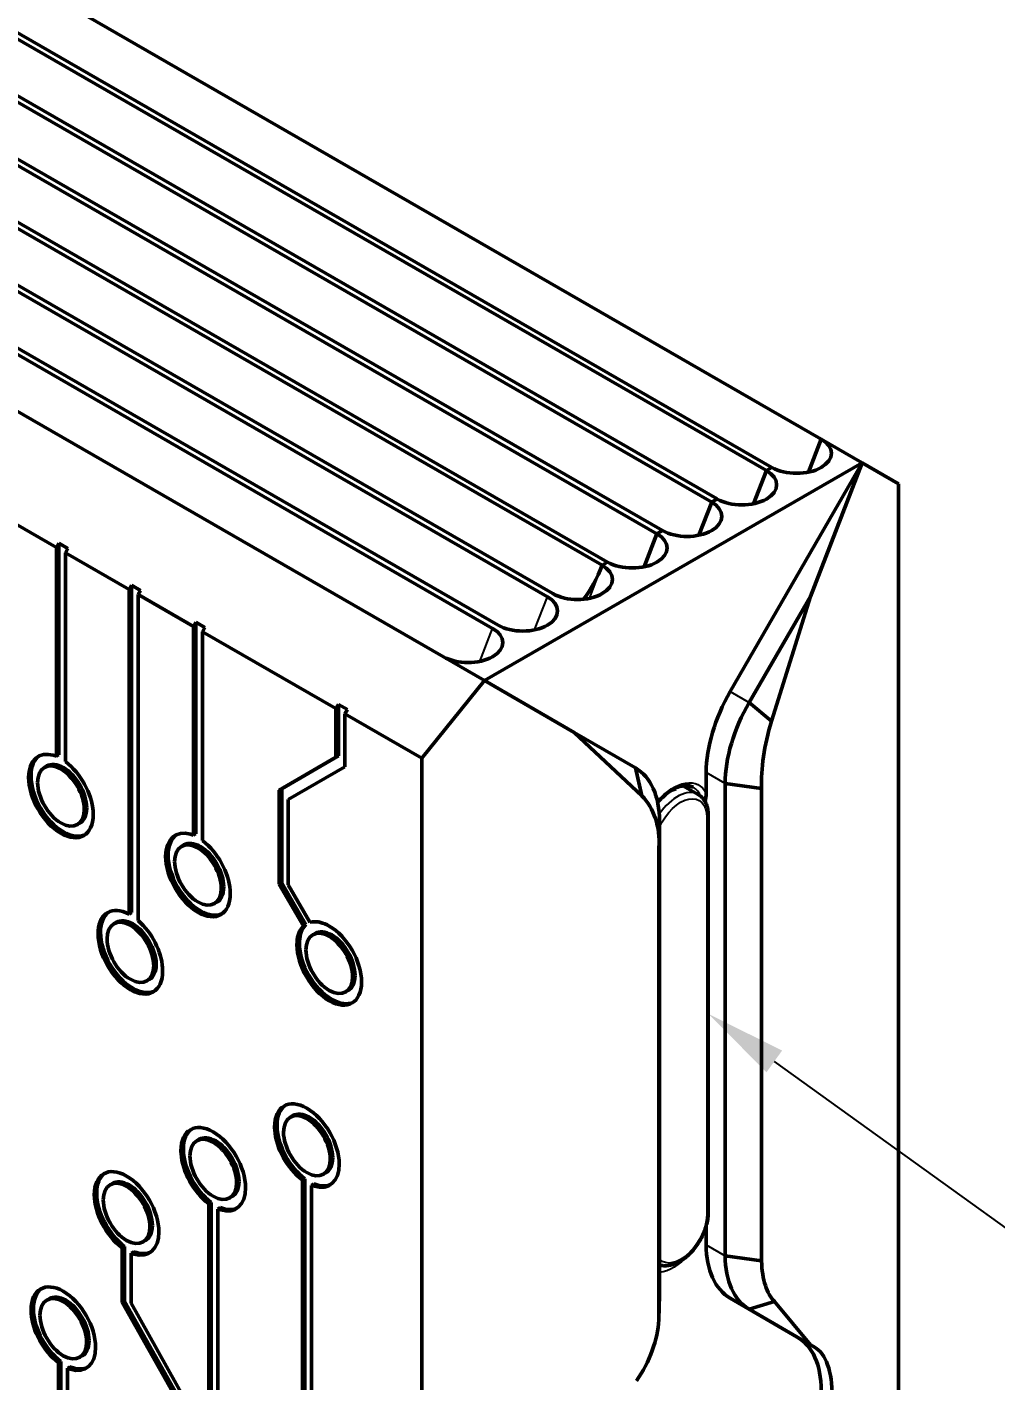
# Model space of a CAD drawing. Header units: millimetres. Extents: x 0 to 420, y 0 to 297.
# Drawn here: x 214.7 to 256.4, y 189.8 to 248 of the extents above; entities that cross this region are included whole.
import ezdxf
from ezdxf import colors
from ezdxf.entities.mleader import LeaderData, LeaderLine
from ezdxf.math import Vec2, Vec3

# ---------------------------------------------------------------- set-up
doc = ezdxf.new("R2010")
doc.units = ezdxf.units.MM
doc.header["$LTSCALE"] = 0.75
for name, color, linetype, lineweight in [('Annotations', 7, 'Continuous', 25), ('Visible', 7, 'Continuous', 50), ('Visible Narrow', 7, 'Continuous', 25)]:
    doc.layers.add(name, color=color, linetype=linetype, lineweight=lineweight)
doc.styles.get("Standard").update_dxf_attribs({"font": 'arial.ttf'})

msp = doc.modelspace()

# ---------------------------------------------------------------- linework, layer by layer
at = {"layer": 'Visible', "extrusion": (0.707107, -0.407196, 0.578093)}
for p, q in [((248.87, 230.311, 45.796), (183.662, 267.862, -7.515)), ((246.513, 228.954, 47.723), (181.305, 266.505, -5.588)), ((181.54, 266.64, -5.78), (246.749, 229.089, 47.53)), ((244.156, 227.596, 49.65), (178.948, 265.147, -3.661)), ((179.183, 265.283, -3.854), (244.392, 227.732, 49.457)), ((176.826, 263.926, -1.927), (242.035, 226.375, 51.384)), ((241.799, 226.239, 51.577), (176.591, 263.79, -1.734)), ((239.442, 224.882, 53.504), (174.234, 262.433, 0.193)), ((174.469, 262.568, 0), (239.678, 225.017, 53.311)), ((237.085, 223.524, 55.431), (171.877, 261.075, 2.12)), ((172.112, 261.211, 1.927), (237.321, 223.66, 55.238)), ((169.755, 259.854, 3.854), (234.964, 222.303, 57.165)), ((234.728, 222.167, 57.358), (169.52, 259.718, 4.047)), ((167.398, 258.496, 5.781), (232.607, 220.945, 59.092)), ((248.318, 228.887, 45.469), (248.87, 230.311, 45.796)), ((248.318, 228.887, 45.469), (248.87, 230.311, 45.796)), ((250.638, 229.293, 47.241), (248.87, 230.311, 45.796)), ((250.638, 229.293, 47.241), (234.374, 219.927, 60.538)), ((244.956, 219.451, 47.259), (250.638, 229.293, 47.241)), ((245.961, 227.53, 47.396), (246.513, 228.954, 47.723)), ((245.961, 227.53, 47.396), (246.513, 228.954, 47.723)), ((246.749, 229.089, 47.53), (246.513, 228.954, 47.723)), ((246.749, 229.089, 47.53), (246.513, 228.954, 47.723)), ((250.638, 229.293, 47.241), (248.406, 223.543, 47.919)), ((252.191, 228.389, 43.315), (250.638, 229.293, 47.241)), ((252.191, 174.022, 5.02), (252.191, 228.389, 43.315)), ((243.604, 226.173, 49.323), (244.156, 227.596, 49.65)), ((243.604, 226.173, 49.323), (244.156, 227.596, 49.65)), ((244.392, 227.732, 49.457), (244.156, 227.596, 49.65)), ((244.392, 227.732, 49.457), (244.156, 227.596, 49.65)), ((215.951, 225.641, 47.216), (213.427, 227.095, 45.153)), ((241.247, 224.815, 51.25), (241.799, 226.239, 51.577)), ((241.247, 224.815, 51.25), (241.799, 226.239, 51.577)), ((242.035, 226.375, 51.384), (241.799, 226.239, 51.577)), ((242.035, 226.375, 51.384), (241.799, 226.239, 51.577)), ((216.057, 225.825, 47.216), (215.951, 225.641, 47.216)), ((215.951, 225.641, 47.216), (215.951, 216.666, 40.895)), ((216.443, 225.602, 47.532), (216.057, 225.825, 47.216)), ((216.057, 225.825, 47.216), (216.057, 216.727, 40.808)), ((216.337, 225.418, 47.532), (216.443, 225.602, 47.532)), ((219.081, 223.839, 49.775), (216.337, 225.418, 47.532)), ((216.337, 216.443, 41.211), (216.337, 225.418, 47.532)), ((239.678, 225.017, 53.311), (239.442, 224.882, 53.504)), ((239.678, 225.017, 53.311), (239.442, 224.882, 53.504)), ((219.187, 224.022, 49.775), (219.081, 223.839, 49.775)), ((219.081, 223.839, 49.775), (219.081, 209.875, 39.939)), ((219.574, 223.8, 50.091), (219.187, 224.022, 49.775)), ((219.187, 224.022, 49.775), (219.187, 209.936, 39.853)), ((219.467, 223.616, 50.091), (219.574, 223.8, 50.091)), ((221.852, 222.243, 52.04), (219.467, 223.616, 50.091)), ((219.467, 209.604, 40.221), (219.467, 223.616, 50.091)), ((245.773, 218.981, 47.927), (248.406, 223.543, 47.919)), ((248.406, 223.543, 47.919), (246.724, 218.17, 47.699)), ((221.958, 222.427, 52.04), (221.852, 222.243, 52.04)), ((221.852, 222.243, 52.04), (221.852, 213.268, 45.719)), ((222.344, 222.204, 52.356), (221.958, 222.427, 52.04)), ((221.958, 222.427, 52.04), (221.958, 213.329, 45.632)), ((222.238, 222.021, 52.356), (222.344, 222.204, 52.356)), ((227.982, 218.713, 57.052), (222.238, 222.021, 52.356)), ((222.238, 213.046, 46.034), (222.238, 222.021, 52.356)), ((232.607, 220.945, 59.092), (234.374, 219.927, 60.538)), ((234.374, 219.927, 60.538), (231.685, 216.58, 60.08)), ((238.24, 217.688, 56.231), (234.374, 219.927, 60.538)), ((228.088, 218.896, 57.052), (227.982, 218.713, 57.052)), ((227.982, 218.713, 57.052), (227.982, 216.622, 55.58)), ((228.474, 218.674, 57.368), (228.088, 218.896, 57.052)), ((228.088, 218.896, 57.052), (228.088, 216.683, 55.493)), ((228.368, 218.49, 57.368), (228.474, 218.674, 57.368)), ((231.685, 216.58, 60.08), (228.368, 218.49, 57.368)), ((228.368, 216.214, 55.765), (228.368, 218.49, 57.368)), ((245.773, 218.981, 47.927), (246.724, 218.17, 47.699)), ((241.153, 214.962, 52.253), (238.24, 217.688, 56.231)), ((238.24, 217.688, 56.231), (240.873, 216.16, 51.933)), ((215.951, 216.666, 40.895), (215.817, 216.705, 40.759)), ((216.057, 216.727, 40.808), (215.951, 216.666, 40.895)), ((228.088, 216.683, 55.493), (225.649, 215.268, 51.513)), ((228.088, 216.683, 55.493), (227.982, 216.622, 55.58)), ((215.542, 216.246, 39.839), (215.436, 216.184, 39.926)), ((216.471, 216.329, 41.293), (216.337, 216.443, 41.211)), ((227.982, 216.622, 55.58), (225.543, 215.207, 51.599)), ((225.929, 214.799, 51.785), (228.368, 216.214, 55.765)), ((231.685, 162.214, 21.785), (231.685, 216.58, 60.08)), ((241.153, 214.962, 52.253), (240.873, 216.16, 51.933)), ((243.92, 215.079, 45.446), (243.92, 215.965, 46.07)), ((225.649, 215.268, 51.513), (225.543, 215.207, 51.599)), ((225.543, 215.207, 51.599), (225.543, 215.205, 51.598)), ((225.543, 215.205, 51.598), (225.543, 211.163, 48.751)), ((225.649, 215.268, 51.513), (225.649, 211.224, 48.665)), ((243.578, 215.016, 46.245), (242.921, 215.394, 45.708)), ((244.737, 195.172, 32.423), (244.737, 215.494, 46.738)), ((244.737, 215.494, 46.738), (246.301, 215.277, 46.556)), ((246.301, 215.277, 46.556), (246.301, 194.954, 32.241)), ((225.929, 211.126, 49.197), (225.929, 214.799, 51.785)), ((216.958, 213.787, 39.839), (216.852, 213.726, 39.926)), ((241.9, 213.424, 49.485), (241.909, 213.865, 49.05)), ((241.909, 213.865, 49.05), (241.909, 193.543, 34.735)), ((244.011, 214.107, 45.32), (244.011, 197.055, 33.309)), ((221.852, 213.268, 45.719), (221.718, 213.307, 45.583)), ((221.958, 213.329, 45.632), (221.852, 213.268, 45.719)), ((221.443, 212.848, 44.663), (221.337, 212.787, 44.75)), ((222.371, 212.931, 46.117), (222.238, 213.046, 46.034)), ((241.885, 192.411, 35.851), (241.885, 212.733, 50.166)), ((225.649, 211.224, 48.665), (225.543, 211.163, 48.751)), ((225.543, 211.163, 48.751), (226.581, 209.365, 48.755)), ((225.649, 211.224, 48.665), (226.687, 209.427, 48.668)), ((226.854, 209.524, 49.201), (225.929, 211.126, 49.197)), ((222.859, 210.389, 44.663), (222.753, 210.328, 44.75)), ((219.081, 209.875, 39.939), (218.932, 209.935, 39.8)), ((219.187, 209.936, 39.853), (219.081, 209.875, 39.939)), ((218.532, 209.519, 38.759), (218.426, 209.458, 38.845)), ((219.585, 209.489, 40.285), (219.467, 209.604, 40.221)), ((226.581, 209.365, 48.755), (226.509, 209.271, 48.6)), ((226.687, 209.427, 48.668), (226.581, 209.365, 48.755)), ((226.687, 209.427, 48.668), (226.615, 209.332, 48.513)), ((226.971, 209.54, 49.355), (226.854, 209.524, 49.201)), ((227.093, 209.043, 48.894), (226.987, 208.981, 48.98)), ((219.948, 207.061, 38.759), (219.842, 207, 38.846)), ((228.509, 206.584, 48.894), (228.402, 206.523, 48.981)), ((226.13, 201.202, 42.194), (226.024, 201.141, 42.281)), ((222.1, 200.184, 36.547), (221.994, 200.122, 36.633)), ((227.546, 198.744, 42.194), (227.44, 198.683, 42.281)), ((218.37, 198.287, 30.648), (218.264, 198.226, 30.735)), ((226.405, 198.539, 40.914), (226.539, 198.424, 40.997)), ((226.511, 198.6, 40.827), (226.645, 198.485, 40.91)), ((226.645, 198.485, 40.91), (226.539, 198.424, 40.997)), ((226.539, 198.424, 40.997), (226.539, 165.177, 17.578)), ((226.645, 198.485, 40.91), (226.645, 165.115, 17.405)), ((227.032, 198.262, 41.226), (226.926, 198.201, 41.313)), ((226.926, 198.201, 41.313), (227.059, 198.162, 41.448)), ((226.926, 164.954, 17.894), (226.926, 198.201, 41.313)), ((227.032, 198.262, 41.226), (227.165, 198.223, 41.361)), ((222.376, 197.52, 35.267), (222.509, 197.405, 35.349)), ((222.482, 197.581, 35.18), (222.615, 197.466, 35.263)), ((222.615, 197.466, 35.263), (222.509, 197.405, 35.349)), ((222.615, 197.466, 35.263), (222.615, 187.206, 28.036)), ((223.516, 197.725, 36.547), (223.41, 197.664, 36.634)), ((222.509, 197.405, 35.349), (222.509, 187.145, 28.122)), ((223.001, 197.244, 35.578), (222.895, 197.183, 35.665)), ((222.895, 197.183, 35.665), (223.029, 197.143, 35.801)), ((222.895, 167.275, 14.599), (222.895, 197.183, 35.665)), ((223.001, 197.244, 35.578), (223.135, 197.205, 35.714)), ((243.92, 195.642, 31.755), (243.92, 196.46, 32.331)), ((219.785, 195.828, 30.648), (219.679, 195.767, 30.734)), ((218.884, 195.578, 29.369), (218.778, 195.517, 29.456)), ((218.778, 195.517, 29.456), (218.778, 193.163, 27.798)), ((218.884, 195.578, 29.369), (218.884, 193.224, 27.711)), ((219.271, 195.347, 29.68), (219.165, 195.286, 29.766)), ((219.165, 195.286, 29.766), (219.298, 195.247, 29.902)), ((219.165, 193.139, 28.254), (219.165, 195.286, 29.766)), ((219.271, 195.347, 29.68), (219.404, 195.308, 29.815)), ((244.737, 195.172, 32.423), (246.301, 194.954, 32.241)), ((241.885, 192.411, 35.851), (241.909, 193.543, 34.735)), ((215.647, 193.326, 23.824), (215.541, 193.265, 23.91)), ((218.884, 193.224, 27.711), (218.778, 193.163, 27.798)), ((218.778, 193.163, 27.798), (222.509, 186.551, 27.704)), ((218.884, 193.224, 27.711), (222.615, 186.612, 27.617)), ((222.509, 187.145, 28.122), (219.165, 193.139, 28.254)), ((247.835, 191.677, 24.175), (244.956, 193.348, 28.873)), ((245.773, 192.878, 29.54), (246.857, 193.206, 29.833)), ((248.406, 191.349, 25.243), (245.773, 192.878, 29.54)), ((246.857, 193.206, 29.833), (248.406, 191.349, 25.243)), ((248.406, 191.349, 25.243), (248.586, 191.245, 24.789)), ((215.908, 190.676, 22.535), (216.04, 190.561, 22.615)), ((216.014, 190.737, 22.449), (216.146, 190.622, 22.529)), ((216.146, 190.622, 22.529), (216.04, 190.561, 22.615)), ((216.04, 190.561, 22.615), (216.04, 182.215, 16.737)), ((216.146, 190.622, 22.529), (216.146, 182.276, 16.65)), ((217.063, 190.868, 23.824), (216.957, 190.807, 23.91)), ((216.532, 190.392, 22.84), (216.426, 190.331, 22.927)), ((216.426, 190.331, 22.927), (216.562, 190.289, 23.063)), ((216.426, 181.804, 16.92), (216.426, 190.331, 22.927)), ((216.532, 190.392, 22.84), (216.668, 190.351, 22.976))]:
    msp.add_line(p, q, dxfattribs=at)
at = {"layer": 'Visible', "extrusion": (6e-16, 0.817547, 0.575862)}
for centre in [(-247.809, -94.126, 214.662), (-245.452, -91.769, 214.662), (-243.095, -89.412, 214.662), (-240.738, -87.055, 214.662), (-238.381, -84.698, 214.662), (-236.024, -82.341, 214.662), (-233.667, -79.984, 214.662)]:
    msp.add_arc(centre, 1.5, 45, 225, dxfattribs=at)
at = {"layer": 'Visible', "extrusion": (-0.707107, 0.407196, -0.578093)}
for centre, start, end in [((-312.404, -25.843, -111.171), 45.11079, 90.11079), ((-294.793, -43.387, -111.171), 0.11079, 45.11079)]:
    msp.add_arc(centre, 5, start, end, dxfattribs=at)
at = {"layer": 'Visible', "extrusion": (0.707107, -0.407196, 0.578093)}
for centre, start, end in [((312.404, -25.843, 112.326), 89.88921, 134.88921), ((302.524, -15.925, 112.326), 314.88921, 359.88921), ((294.793, -43.387, 112.326), 134.88921, 179.88921), ((284.913, -33.468, 112.326), 313.11595, 314.88921), ((284.782, -49.125, 111.171), 314.88921, 359.88921)]:
    msp.add_arc(centre, 5, start, end, dxfattribs=at)
at = {"layer": 'Visible', "extrusion": (-0.612372, 0.056132, 0.788574)}
msp.add_ellipse((238.381, 225.492, 52.637), major_axis=(1.061, 2.735, 0.629), ratio=0.5, start_param=4.099636, end_param=4.712389, dxfattribs=at)
msp.add_ellipse((238.381, 225.492, 52.637), major_axis=(1.061, 2.735, 0.629), ratio=0.5, start_param=4.099636, end_param=4.712389, dxfattribs=at)
at = {"layer": 'Visible', "extrusion": (-0.707107, -0.407196, 0.578093)}
for centre, major_axis, ratio, start_param, end_param in [((227.94, 207.563, 49.148), (1.619, -1.229, 1.115), 0.914567, 2.779714, 3.285562), ((228.046, 207.624, 49.061), (1.619, -1.229, 1.115), 0.914567, 2.779714, 3.285562), ((227.713, 207.557, 48.865), (-0.156, 1.875, 1.13), 0.940502, -0.09451, 0.425667)]:
    msp.add_ellipse(centre, major_axis=major_axis, ratio=ratio, start_param=start_param, end_param=end_param, dxfattribs=at)
at = {"layer": 'Visible', "extrusion": (-0.866025, 0.287931, -0.408774)}
msp.add_ellipse((246.756, 186.529, 25.344), major_axis=(-2.588, -2.582, 3.665), ratio=0.965926, start_param=2.356194, end_param=3.141593, dxfattribs=at)
at = {"layer": 'Visible', "extrusion": (0.866025, -0.287931, 0.408774)}
for points, knots in [([(246.724, 218.17, 47.699), (246.573, 217.656, 47.657), (246.458, 217.142, 47.537), (246.314, 216.157, 47.148), (246.286, 215.695, 46.884), (246.301, 215.277, 46.556)], [-0.3206293, -0.3206293, -0.3206293, -0.3206293, -0.1594267, -0.1594267, 0, 0, 0, 0]), ([(246.301, 194.954, 32.241), (246.317, 194.549, 31.923), (246.373, 194.193, 31.553), (246.563, 193.602, 30.733), (246.695, 193.37, 30.292), (246.857, 193.206, 29.833)], [-0.3086168, -0.3086168, -0.3086168, -0.3086168, -0.1540455, -0.1540455, 0, 0, 0, 0])]:
    msp.add_open_spline(points, degree=3, knots=knots, dxfattribs=at)
at = {"layer": 'Visible', "extrusion": (-0.707107, -0.407196, 0.578093)}
for points in [[(215.817, 216.705, 40.759), (215.201, 216.887, 40.133), (214.753, 216.49, 39.306), (214.753, 215.756, 38.789)], [(215.222, 216.684, 39.756), (214.996, 216.525, 39.368), (214.859, 216.223, 38.988), (214.859, 215.818, 38.702)], [(216.144, 216.116, 40.744), (215.592, 216.434, 40.293), (215.14, 216.172, 39.555), (215.14, 215.534, 39.105)], [(216.25, 216.178, 40.657), (215.975, 216.336, 40.432), (215.724, 216.35, 40.135), (215.542, 216.246, 39.839)], [(214.753, 215.756, 38.789), (214.753, 214.868, 38.163), (215.376, 213.79, 38.165), (216.144, 213.348, 38.794)], [(214.859, 215.818, 38.702), (214.859, 214.929, 38.077), (215.482, 213.851, 38.079), (216.25, 213.409, 38.707)], [(215.14, 215.534, 39.105), (215.14, 214.895, 38.655), (215.592, 214.112, 38.657), (216.144, 213.794, 39.108)], [(221.718, 213.307, 45.583), (221.102, 213.489, 44.957), (220.654, 213.092, 44.13), (220.654, 212.358, 43.613)], [(221.122, 213.286, 44.58), (220.897, 213.127, 44.192), (220.76, 212.825, 43.812), (220.76, 212.419, 43.527)], [(222.045, 212.719, 45.568), (221.493, 213.036, 45.117), (221.04, 212.774, 44.379), (221.04, 212.136, 43.929)], [(222.151, 212.78, 45.481), (221.875, 212.938, 45.256), (221.625, 212.952, 44.96), (221.443, 212.848, 44.663)], [(220.654, 212.358, 43.613), (220.654, 211.47, 42.987), (221.276, 210.392, 42.989), (222.045, 209.95, 43.618)], [(220.76, 212.419, 43.527), (220.76, 211.531, 42.901), (221.382, 210.454, 42.903), (222.151, 210.011, 43.531)], [(221.04, 212.136, 43.929), (221.04, 211.497, 43.479), (221.493, 210.714, 43.481), (222.045, 210.396, 43.932)], [(218.932, 209.935, 39.8), (218.252, 210.211, 39.163), (217.744, 209.826, 38.27), (217.744, 209.03, 37.709)], [(218.208, 209.96, 38.672), (217.985, 209.802, 38.288), (217.85, 209.501, 37.911), (217.85, 209.091, 37.622)], [(219.134, 209.39, 39.663), (218.582, 209.708, 39.212), (218.13, 209.446, 38.474), (218.13, 208.808, 38.025)], [(219.24, 209.451, 39.577), (218.965, 209.61, 39.352), (218.714, 209.624, 39.055), (218.532, 209.519, 38.759)], [(227.695, 208.913, 49.799), (227.143, 209.231, 49.347), (226.69, 208.969, 48.609), (226.69, 208.331, 48.16)], [(227.801, 208.974, 49.712), (227.525, 209.133, 49.487), (227.275, 209.147, 49.19), (227.093, 209.043, 48.894)], [(217.744, 209.03, 37.709), (217.744, 208.142, 37.083), (218.366, 207.064, 37.085), (219.134, 206.622, 37.713)], [(217.85, 209.091, 37.622), (217.85, 208.203, 36.996), (218.472, 207.125, 36.998), (219.24, 206.683, 37.627)], [(218.13, 208.808, 38.025), (218.13, 208.169, 37.575), (218.582, 207.386, 37.576), (219.134, 207.068, 38.028)], [(226.304, 208.553, 47.844), (226.304, 207.665, 47.218), (226.926, 206.587, 47.22), (227.695, 206.144, 47.848)], [(226.41, 208.614, 47.757), (226.41, 207.726, 47.131), (227.032, 206.648, 47.133), (227.801, 206.206, 47.762)], [(226.69, 208.331, 48.16), (226.69, 207.693, 47.71), (227.143, 206.909, 47.711), (227.695, 206.591, 48.163)], [(226.732, 201.52, 43.414), (225.963, 201.963, 42.785), (225.342, 201.601, 41.77), (225.342, 200.713, 41.144)], [(225.805, 201.645, 42.109), (225.583, 201.488, 41.726), (225.448, 201.188, 41.35), (225.448, 200.774, 41.058)], [(226.732, 201.073, 43.098), (226.18, 201.391, 42.647), (225.728, 201.129, 41.91), (225.728, 200.49, 41.46)], [(226.838, 201.134, 43.011), (226.563, 201.292, 42.786), (226.312, 201.307, 42.49), (226.13, 201.202, 42.194)], [(222.702, 200.502, 37.767), (221.934, 200.944, 37.138), (221.311, 200.583, 36.123), (221.311, 199.694, 35.497)], [(221.775, 200.626, 36.461), (221.553, 200.469, 36.078), (221.417, 200.17, 35.702), (221.417, 199.755, 35.41)], [(222.702, 200.054, 37.452), (222.15, 200.372, 37), (221.698, 200.111, 36.263), (221.698, 199.472, 35.813)], [(225.342, 200.713, 41.144), (225.342, 199.979, 40.627), (225.789, 199.066, 40.531), (226.405, 198.539, 40.914)], [(225.448, 200.774, 41.058), (225.448, 200.04, 40.541), (225.895, 199.127, 40.445), (226.511, 198.6, 40.827)], [(225.728, 200.49, 41.46), (225.728, 199.852, 41.01), (226.18, 199.069, 41.011), (226.732, 198.751, 41.463)], [(222.808, 200.115, 37.365), (222.533, 200.274, 37.14), (222.282, 200.288, 36.843), (222.1, 200.184, 36.547)], [(221.311, 199.694, 35.497), (221.311, 198.96, 34.98), (221.759, 198.047, 34.885), (222.376, 197.52, 35.267)], [(221.417, 199.755, 35.41), (221.417, 199.022, 34.893), (221.865, 198.109, 34.798), (222.482, 197.581, 35.18)], [(221.698, 199.472, 35.813), (221.698, 198.834, 35.363), (222.15, 198.05, 35.365), (222.702, 197.732, 35.816)], [(218.972, 198.604, 31.867), (218.203, 199.047, 31.239), (217.581, 198.686, 30.224), (217.581, 197.797, 29.598)], [(218.044, 198.729, 30.561), (217.822, 198.572, 30.179), (217.687, 198.272, 29.803), (217.687, 197.858, 29.511)], [(218.972, 198.158, 31.553), (218.42, 198.476, 31.101), (217.967, 198.213, 30.363), (217.967, 197.575, 29.913)], [(219.078, 198.219, 31.466), (218.802, 198.377, 31.241), (218.552, 198.392, 30.944), (218.37, 198.287, 30.648)], [(217.581, 197.797, 29.598), (217.581, 197.011, 29.044), (218.094, 196.021, 28.974), (218.778, 195.517, 29.456)], [(217.687, 197.858, 29.511), (217.687, 197.072, 28.957), (218.2, 196.082, 28.887), (218.884, 195.578, 29.369)], [(217.967, 197.575, 29.913), (217.967, 196.936, 29.464), (218.42, 196.153, 29.466), (218.972, 195.835, 29.917)], [(216.249, 193.644, 25.044), (215.481, 194.087, 24.415), (214.859, 193.725, 23.4), (214.859, 192.837, 22.774)], [(215.322, 193.769, 23.738), (215.1, 193.612, 23.356), (214.965, 193.312, 22.979), (214.965, 192.898, 22.687)], [(216.249, 193.197, 24.728), (215.697, 193.515, 24.277), (215.245, 193.253, 23.539), (215.245, 192.615, 23.09)], [(216.355, 193.258, 24.642), (216.08, 193.417, 24.416), (215.829, 193.431, 24.12), (215.647, 193.326, 23.824)], [(214.859, 192.837, 22.774), (214.859, 192.095, 22.252), (215.287, 191.215, 22.156), (215.908, 190.676, 22.535)], [(214.965, 192.898, 22.687), (214.965, 192.156, 22.165), (215.393, 191.276, 22.069), (216.014, 190.737, 22.449)], [(215.245, 192.615, 23.09), (215.245, 191.976, 22.64), (215.697, 191.193, 22.641), (216.249, 190.875, 23.093)]]:
    msp.add_open_spline(points, degree=3, dxfattribs=at)
at = {"layer": 'Visible', "extrusion": (0.707107, 0.407196, -0.578093)}
for points in [[(217.149, 214.377, 40.747), (217.149, 215.015, 41.197), (216.696, 215.798, 41.195), (216.144, 216.116, 40.744)], [(217.255, 214.438, 40.661), (217.255, 215.076, 41.11), (216.802, 215.859, 41.109), (216.25, 216.178, 40.657)], [(217.535, 214.155, 41.063), (217.535, 214.889, 41.58), (217.087, 215.801, 41.675), (216.471, 216.329, 41.293)], [(243.92, 215.079, 45.446), (243.92, 214.953, 45.358), (243.899, 214.831, 45.246), (243.87, 214.715, 45.128)], [(216.144, 213.794, 39.108), (216.696, 213.476, 39.56), (217.149, 213.739, 40.298), (217.149, 214.377, 40.747)], [(216.958, 213.787, 39.839), (217.141, 213.893, 40.137), (217.255, 214.118, 40.435), (217.255, 214.438, 40.661)], [(216.144, 213.348, 38.794), (216.913, 212.905, 39.422), (217.535, 213.266, 40.437), (217.535, 214.155, 41.063)], [(216.25, 213.409, 38.707), (216.607, 213.204, 38.998), (216.931, 213.171, 39.373), (217.177, 213.284, 39.753)], [(223.049, 210.979, 45.571), (223.049, 211.617, 46.021), (222.597, 212.4, 46.019), (222.045, 212.719, 45.568)], [(223.155, 211.04, 45.485), (223.155, 211.679, 45.934), (222.703, 212.462, 45.933), (222.151, 212.78, 45.481)], [(223.435, 210.757, 45.887), (223.435, 211.491, 46.404), (222.988, 212.403, 46.499), (222.371, 212.931, 46.117)], [(222.045, 210.396, 43.932), (222.597, 210.078, 44.384), (223.049, 210.341, 45.122), (223.049, 210.979, 45.571)], [(222.859, 210.389, 44.663), (223.042, 210.495, 44.961), (223.155, 210.72, 45.259), (223.155, 211.04, 45.485)], [(222.045, 209.95, 43.618), (222.813, 209.507, 44.246), (223.435, 209.868, 45.261), (223.435, 210.757, 45.887)], [(222.151, 210.011, 43.531), (222.507, 209.806, 43.822), (222.832, 209.773, 44.197), (223.078, 209.886, 44.577)], [(220.139, 207.651, 39.667), (220.139, 208.289, 40.117), (219.686, 209.072, 40.115), (219.134, 209.39, 39.663)], [(220.245, 207.712, 39.58), (220.245, 208.35, 40.03), (219.793, 209.133, 40.028), (219.24, 209.451, 39.577)], [(220.525, 207.428, 39.983), (220.525, 208.118, 40.469), (220.149, 208.94, 40.588), (219.585, 209.489, 40.285)], [(229.085, 206.952, 50.118), (229.085, 207.84, 50.744), (228.463, 208.918, 50.742), (227.695, 209.36, 50.114)], [(228.699, 207.174, 49.802), (228.699, 207.813, 50.252), (228.247, 208.595, 50.25), (227.695, 208.913, 49.799)], [(228.805, 207.235, 49.715), (228.805, 207.874, 50.165), (228.353, 208.656, 50.163), (227.801, 208.974, 49.712)], [(219.134, 207.068, 38.028), (219.687, 206.75, 38.479), (220.139, 207.013, 39.217), (220.139, 207.651, 39.667)], [(219.134, 206.622, 37.713), (219.903, 206.179, 38.342), (220.525, 206.54, 39.357), (220.525, 207.428, 39.983)], [(219.948, 207.061, 38.759), (220.131, 207.166, 39.057), (220.245, 207.392, 39.355), (220.245, 207.712, 39.58)], [(227.695, 206.591, 48.163), (228.247, 206.273, 48.614), (228.699, 206.536, 49.352), (228.699, 207.174, 49.802)], [(227.695, 206.144, 47.848), (228.463, 205.702, 48.477), (229.085, 206.063, 49.492), (229.085, 206.952, 50.118)], [(228.509, 206.584, 48.894), (228.691, 206.69, 49.192), (228.805, 206.915, 49.49), (228.805, 207.235, 49.715)], [(219.24, 206.683, 37.627), (219.597, 206.477, 37.918), (219.922, 206.445, 38.293), (220.168, 206.558, 38.673)], [(227.801, 206.206, 47.762), (228.157, 206, 48.053), (228.482, 205.968, 48.427), (228.728, 206.081, 48.808)], [(228.123, 199.111, 43.418), (228.123, 200, 44.044), (227.501, 201.078, 44.042), (226.732, 201.52, 43.414)], [(227.737, 199.334, 43.102), (227.737, 199.972, 43.552), (227.284, 200.755, 43.55), (226.732, 201.073, 43.098)], [(227.843, 199.395, 43.015), (227.843, 200.033, 43.465), (227.39, 200.816, 43.463), (226.838, 201.134, 43.011)], [(224.093, 198.093, 37.771), (224.093, 198.981, 38.397), (223.471, 200.059, 38.395), (222.702, 200.502, 37.767)], [(223.707, 198.315, 37.455), (223.707, 198.954, 37.905), (223.254, 199.736, 37.903), (222.702, 200.054, 37.452)], [(223.813, 198.376, 37.369), (223.813, 199.015, 37.818), (223.36, 199.797, 37.816), (222.808, 200.115, 37.365)], [(226.732, 198.751, 41.463), (227.284, 198.433, 41.914), (227.737, 198.695, 42.652), (227.737, 199.334, 43.102)], [(227.546, 198.744, 42.194), (227.729, 198.849, 42.492), (227.843, 199.075, 42.79), (227.843, 199.395, 43.015)], [(227.059, 198.162, 41.448), (227.675, 197.98, 42.073), (228.123, 198.377, 42.901), (228.123, 199.111, 43.418)], [(220.362, 196.196, 31.872), (220.362, 197.084, 32.498), (219.74, 198.161, 32.496), (218.972, 198.604, 31.867)], [(219.976, 196.418, 31.555), (219.976, 197.056, 32.005), (219.524, 197.84, 32.004), (218.972, 198.158, 31.553)], [(220.082, 196.479, 31.469), (220.082, 197.118, 31.918), (219.63, 197.901, 31.918), (219.078, 198.219, 31.466)], [(222.702, 197.732, 35.816), (223.254, 197.414, 36.268), (223.707, 197.677, 37.006), (223.707, 198.315, 37.455)], [(223.029, 197.143, 35.801), (223.645, 196.961, 36.427), (224.093, 197.359, 37.254), (224.093, 198.093, 37.771)], [(223.516, 197.725, 36.547), (223.699, 197.831, 36.845), (223.813, 198.056, 37.143), (223.813, 198.376, 37.369)], [(227.165, 198.223, 41.361), (227.39, 198.157, 41.59), (227.594, 198.168, 41.846), (227.76, 198.245, 42.105)], [(223.135, 197.205, 35.714), (223.361, 197.138, 35.943), (223.564, 197.149, 36.199), (223.73, 197.226, 36.458)], [(218.972, 195.835, 29.917), (219.524, 195.517, 30.368), (219.976, 195.78, 31.106), (219.976, 196.418, 31.555)], [(219.785, 195.828, 30.648), (219.968, 195.934, 30.945), (220.082, 196.159, 31.243), (220.082, 196.479, 31.469)], [(219.298, 195.247, 29.902), (219.914, 195.065, 30.527), (220.362, 195.462, 31.355), (220.362, 196.196, 31.872)], [(219.404, 195.308, 29.815), (219.63, 195.241, 30.044), (219.833, 195.252, 30.3), (220, 195.329, 30.559)], [(217.64, 191.235, 25.048), (217.64, 192.124, 25.674), (217.018, 193.202, 25.672), (216.249, 193.644, 25.044)], [(217.253, 191.458, 24.732), (217.253, 192.096, 25.181), (216.801, 192.879, 25.18), (216.249, 193.197, 24.728)], [(217.359, 191.519, 24.645), (217.359, 192.157, 25.095), (216.907, 192.94, 25.093), (216.355, 193.258, 24.642)], [(216.249, 190.875, 23.093), (216.801, 190.557, 23.544), (217.253, 190.82, 24.282), (217.253, 191.458, 24.732)], [(216.562, 190.289, 23.063), (217.187, 190.096, 23.691), (217.64, 190.491, 24.524), (217.64, 191.235, 25.048)], [(217.063, 190.868, 23.824), (217.246, 190.973, 24.122), (217.359, 191.199, 24.419), (217.359, 191.519, 24.645)], [(216.668, 190.351, 22.976), (216.9, 190.279, 23.21), (217.108, 190.288, 23.471), (217.279, 190.366, 23.735)]]:
    msp.add_open_spline(points, degree=3, dxfattribs=at)
at = {"layer": 'Visible', "extrusion": (-0.5, 0.498711, -0.708017)}
for points, knots in [([(241.885, 212.733, 50.166), (241.913, 213.18, 50.461), (241.862, 213.6, 50.793), (241.611, 214.358, 51.504), (241.413, 214.688, 51.877), (241.153, 214.962, 52.253)], [-0.3208202, -0.3208202, -0.3208202, -0.3208202, -0.1599952, -0.1599952, 0, 0, 0, 0]), ([(240.923, 189.789, 34.684), (241.206, 190.212, 34.782), (241.435, 190.654, 34.932), (241.762, 191.545, 35.328), (241.859, 191.986, 35.57), (241.885, 192.411, 35.851)], [-0.3084018, -0.3084018, -0.3084018, -0.3084018, -0.1531131, -0.1531131, 0, 0, 0, 0])]:
    msp.add_open_spline(points, degree=3, knots=knots, dxfattribs=at)
at = {"layer": 'Visible'}
for points, knots in [([(243.363, 215.33, 45.959), (243.255, 215.392, 46.2), (243.123, 215.419, 46.442), (242.839, 215.386, 46.839), (242.697, 215.342, 47.003), (242.409, 215.197, 47.282), (242.264, 215.098, 47.4), (242.021, 214.889, 47.561), (241.923, 214.791, 47.615), (241.829, 214.684, 47.657)], [2.358128, 2.358128, 2.358128, 2.358128, 2.761704, 2.761704, 3.080879, 3.080879, 3.384093, 3.384093, 3.598643, 3.598643, 3.598643, 3.598643]), ([(244.011, 214.107, 45.32), (244.011, 214.185, 45.369), (244.006, 214.261, 45.421), (243.984, 214.407, 45.532), (243.968, 214.477, 45.59), (243.923, 214.611, 45.712), (243.894, 214.675, 45.776), (243.825, 214.792, 45.906), (243.783, 214.846, 45.973), (243.689, 214.941, 46.108), (243.636, 214.983, 46.177), (243.578, 215.016, 46.245)], [1.5707963, 1.5707963, 1.5707963, 1.5707963, 1.7282627, 1.7282627, 1.8857291, 1.8857291, 2.0431954, 2.0431954, 2.2006618, 2.2006618, 2.3581282, 2.3581282, 2.3581282, 2.3581282]), ([(241.909, 194.786, 34.091), (241.971, 194.764, 34.024), (242.036, 194.751, 33.957), (242.227, 194.735, 33.77), (242.355, 194.752, 33.654), (242.625, 194.835, 33.426), (242.768, 194.907, 33.317), (243.047, 195.1, 33.132), (243.183, 195.222, 33.058), (243.433, 195.501, 32.957), (243.546, 195.657, 32.931), (243.74, 195.988, 32.927), (243.821, 196.163, 32.949), (243.943, 196.516, 33.042), (243.984, 196.694, 33.112), (244.008, 196.93, 33.234), (244.011, 196.993, 33.271), (244.011, 197.055, 33.309)], [5.609681, 5.609681, 5.609681, 5.609681, 5.764925, 5.764925, 6.053975, 6.053975, 6.381965, 6.381965, 6.720982, 6.720982, 7.057433, 7.057433, 7.392283, 7.392283, 7.728503, 7.728503, 7.853982, 7.853982, 7.853982, 7.853982])]:
    msp.add_open_spline(points, degree=3, knots=knots, dxfattribs=at)
at = {"layer": 'Visible', "extrusion": (0.832892, -0.47963, -0.276127)}
for points in [[(241.9, 213.424, 49.485), (241.896, 213.261, 49.758), (241.894, 213.099, 50.032), (241.893, 212.939, 50.306)], [(241.907, 193.416, 34.648), (241.904, 193.311, 34.822), (241.902, 193.206, 34.996), (241.9, 193.102, 35.171)]]:
    msp.add_open_spline(points, degree=3, dxfattribs=at)
at = {"layer": 'Visible'}
msp.add_open_spline([(241.909, 194.735, 33.42), (241.941, 194.742, 33.392), (241.973, 194.75, 33.364), (242.004, 194.76, 33.337)], degree=3, dxfattribs=at)
at = {"layer": 'Visible Narrow', "extrusion": (0.707107, -0.407196, 0.578093)}
for p, q in [((238.89, 223.458, 53.177), (239.442, 224.882, 53.504)), ((236.533, 222.101, 55.104), (237.085, 223.524, 55.431)), ((234.176, 220.744, 57.031), (234.728, 222.167, 57.358)), ((244.956, 219.451, 47.259), (245.773, 218.981, 47.927)), ((216.25, 216.178, 40.657), (216.144, 216.116, 40.744)), ((214.859, 215.818, 38.702), (214.753, 215.756, 38.789)), ((244.737, 215.494, 46.738), (243.92, 215.965, 46.07)), ((225.543, 215.207, 51.599), (225.5, 215.182, 51.529)), ((225.5, 215.182, 51.529), (225.543, 215.205, 51.598)), ((217.255, 214.438, 40.661), (217.149, 214.377, 40.747)), ((243.953, 214.026, 45.436), (243.953, 196.974, 33.425)), ((216.25, 213.409, 38.707), (216.144, 213.348, 38.794)), ((222.151, 212.78, 45.481), (222.045, 212.719, 45.568)), ((220.76, 212.419, 43.527), (220.654, 212.358, 43.613)), ((223.155, 211.04, 45.485), (223.049, 210.979, 45.571)), ((222.151, 210.011, 43.531), (222.045, 209.95, 43.618)), ((219.24, 209.451, 39.577), (219.134, 209.39, 39.663)), ((226.615, 209.332, 48.513), (226.509, 209.271, 48.6)), ((217.85, 209.091, 37.622), (217.744, 209.03, 37.709)), ((226.41, 208.614, 47.757), (226.304, 208.553, 47.844)), ((227.801, 208.974, 49.712), (227.695, 208.913, 49.799)), ((220.245, 207.712, 39.58), (220.139, 207.651, 39.667)), ((228.805, 207.235, 49.715), (228.699, 207.174, 49.802)), ((219.24, 206.683, 37.627), (219.134, 206.622, 37.713)), ((227.801, 206.206, 47.762), (227.695, 206.144, 47.848)), ((226.838, 201.134, 43.011), (226.732, 201.073, 43.098)), ((225.448, 200.774, 41.058), (225.342, 200.713, 41.144)), ((222.808, 200.115, 37.365), (222.702, 200.054, 37.452)), ((221.417, 199.755, 35.41), (221.311, 199.694, 35.497)), ((227.843, 199.395, 43.015), (227.737, 199.334, 43.102)), ((219.078, 198.219, 31.466), (218.972, 198.158, 31.553)), ((223.813, 198.376, 37.369), (223.707, 198.315, 37.455)), ((226.511, 198.6, 40.827), (226.405, 198.539, 40.914)), ((227.165, 198.223, 41.361), (227.059, 198.162, 41.448)), ((217.687, 197.858, 29.511), (217.581, 197.797, 29.598)), ((222.482, 197.581, 35.18), (222.376, 197.52, 35.267)), ((223.135, 197.205, 35.714), (223.029, 197.143, 35.801)), ((220.082, 196.479, 31.469), (219.976, 196.418, 31.555)), ((219.404, 195.308, 29.815), (219.298, 195.247, 29.902)), ((243.92, 195.642, 31.755), (244.737, 195.172, 32.423)), ((214.965, 192.898, 22.687), (214.859, 192.837, 22.774)), ((216.355, 193.258, 24.642), (216.249, 193.197, 24.728)), ((245.773, 192.878, 29.54), (244.956, 193.348, 28.873)), ((247.835, 191.677, 24.175), (248.586, 191.245, 24.789)), ((217.359, 191.519, 24.645), (217.253, 191.458, 24.732)), ((216.014, 190.737, 22.449), (215.908, 190.676, 22.535)), ((216.668, 190.351, 22.976), (216.562, 190.289, 23.063))]:
    msp.add_line(p, q, dxfattribs=at)
at = {"layer": 'Visible Narrow', "extrusion": (-0.707107, 0.407196, -0.578093)}
for centre, radius, start, end in [((-306.047, -22.296, -111.171), 2.2, 108.86706, 200.49082), ((-305.906, -22.154, -110.971), 1.9, 137.12958, 152.84771), ((-306.082, -22.26, -111.616), 1.6, 81.34157, 225.11079), ((-291.305, -36.98, -111.616), 1.6, 225.11079, 8.88002), ((-291.27, -37.016, -111.171), 2.2, 289.85367, 337.69435)]:
    msp.add_arc(centre, radius, start, end, dxfattribs=at)
at = {"layer": 'Visible Narrow', "extrusion": (0.707107, -0.407196, 0.578093)}
for centre, radius, start, end in [((306.082, -22.26, 111.416), 1.8, 360, 82.75451), ((306.047, -22.296, 110.971), 2, 335.75688, 360), ((291.27, -37.016, 110.971), 2, 206.07906, 210.46675)]:
    msp.add_arc(centre, radius, start, end, dxfattribs=at)
at = {"layer": 'Visible Narrow', "extrusion": (7e-16, -0.817547, -0.575862)}
msp.add_arc((243.811, -86.245, -201.141), 0.2, 360, 45, dxfattribs=at)
at = {"layer": 'Visible Narrow', "extrusion": (-7e-16, 0.817547, 0.575862)}
msp.add_arc((-243.811, -86.245, 180.283), 0.2, 135, 180, dxfattribs=at)

# ---------------------------------------------------------------- leaders
at = {"layer": 'Annotations'}
ml = msp.add_multileader_mtext('Standard', dxfattribs=at)
ml.set_content('LED indicator', color=256)
ml.set_leader_properties()
ml.build(insert=Vec2(0, 0))
ml.multileader.update_dxf_attribs({"text_left_attachment_type": 5, "text_right_attachment_type": 5, "dogleg_length": 3.5, "arrow_head_size": 3.5})
ctx = ml.context
ctx.base_point, ctx.char_height, ctx.arrow_head_size, ctx.landing_gap_size, ctx.plane_origin = Vec3(287.074, 177.1), 3.5, 3.5, 0, Vec3(243.953, 207.896)
ctx.left_attachment, ctx.right_attachment = 5, 5
notes = []
notes.append((ctx, [(0, (1, 1, 0), (283.574, 177.1), (1, 0), 3.5, [(0, [(244.011, 205.581)], 0, [])])]))
ctx.mtext.insert, ctx.mtext.flow_direction = Vec3(287.074, 181.3), 5
for ctx, leaders in notes:
    for number, flags, end, landing, length, lines in leaders:
        leader = LeaderData()
        leader.index, (leader.has_last_leader_line, leader.has_dogleg_vector, leader.attachment_direction) = number, flags
        leader.last_leader_point, leader.dogleg_vector, leader.dogleg_length = Vec3(end), Vec3(landing), length
        for number, points, colour, breaks in lines:
            line = LeaderLine()
            line.index, line.vertices, line.color, line.breaks = number, Vec3.list(points), colors.encode_raw_color(colour), breaks
            leader.lines.append(line)
        ctx.leaders.append(leader)

doc.saveas('drawing.dxf')
